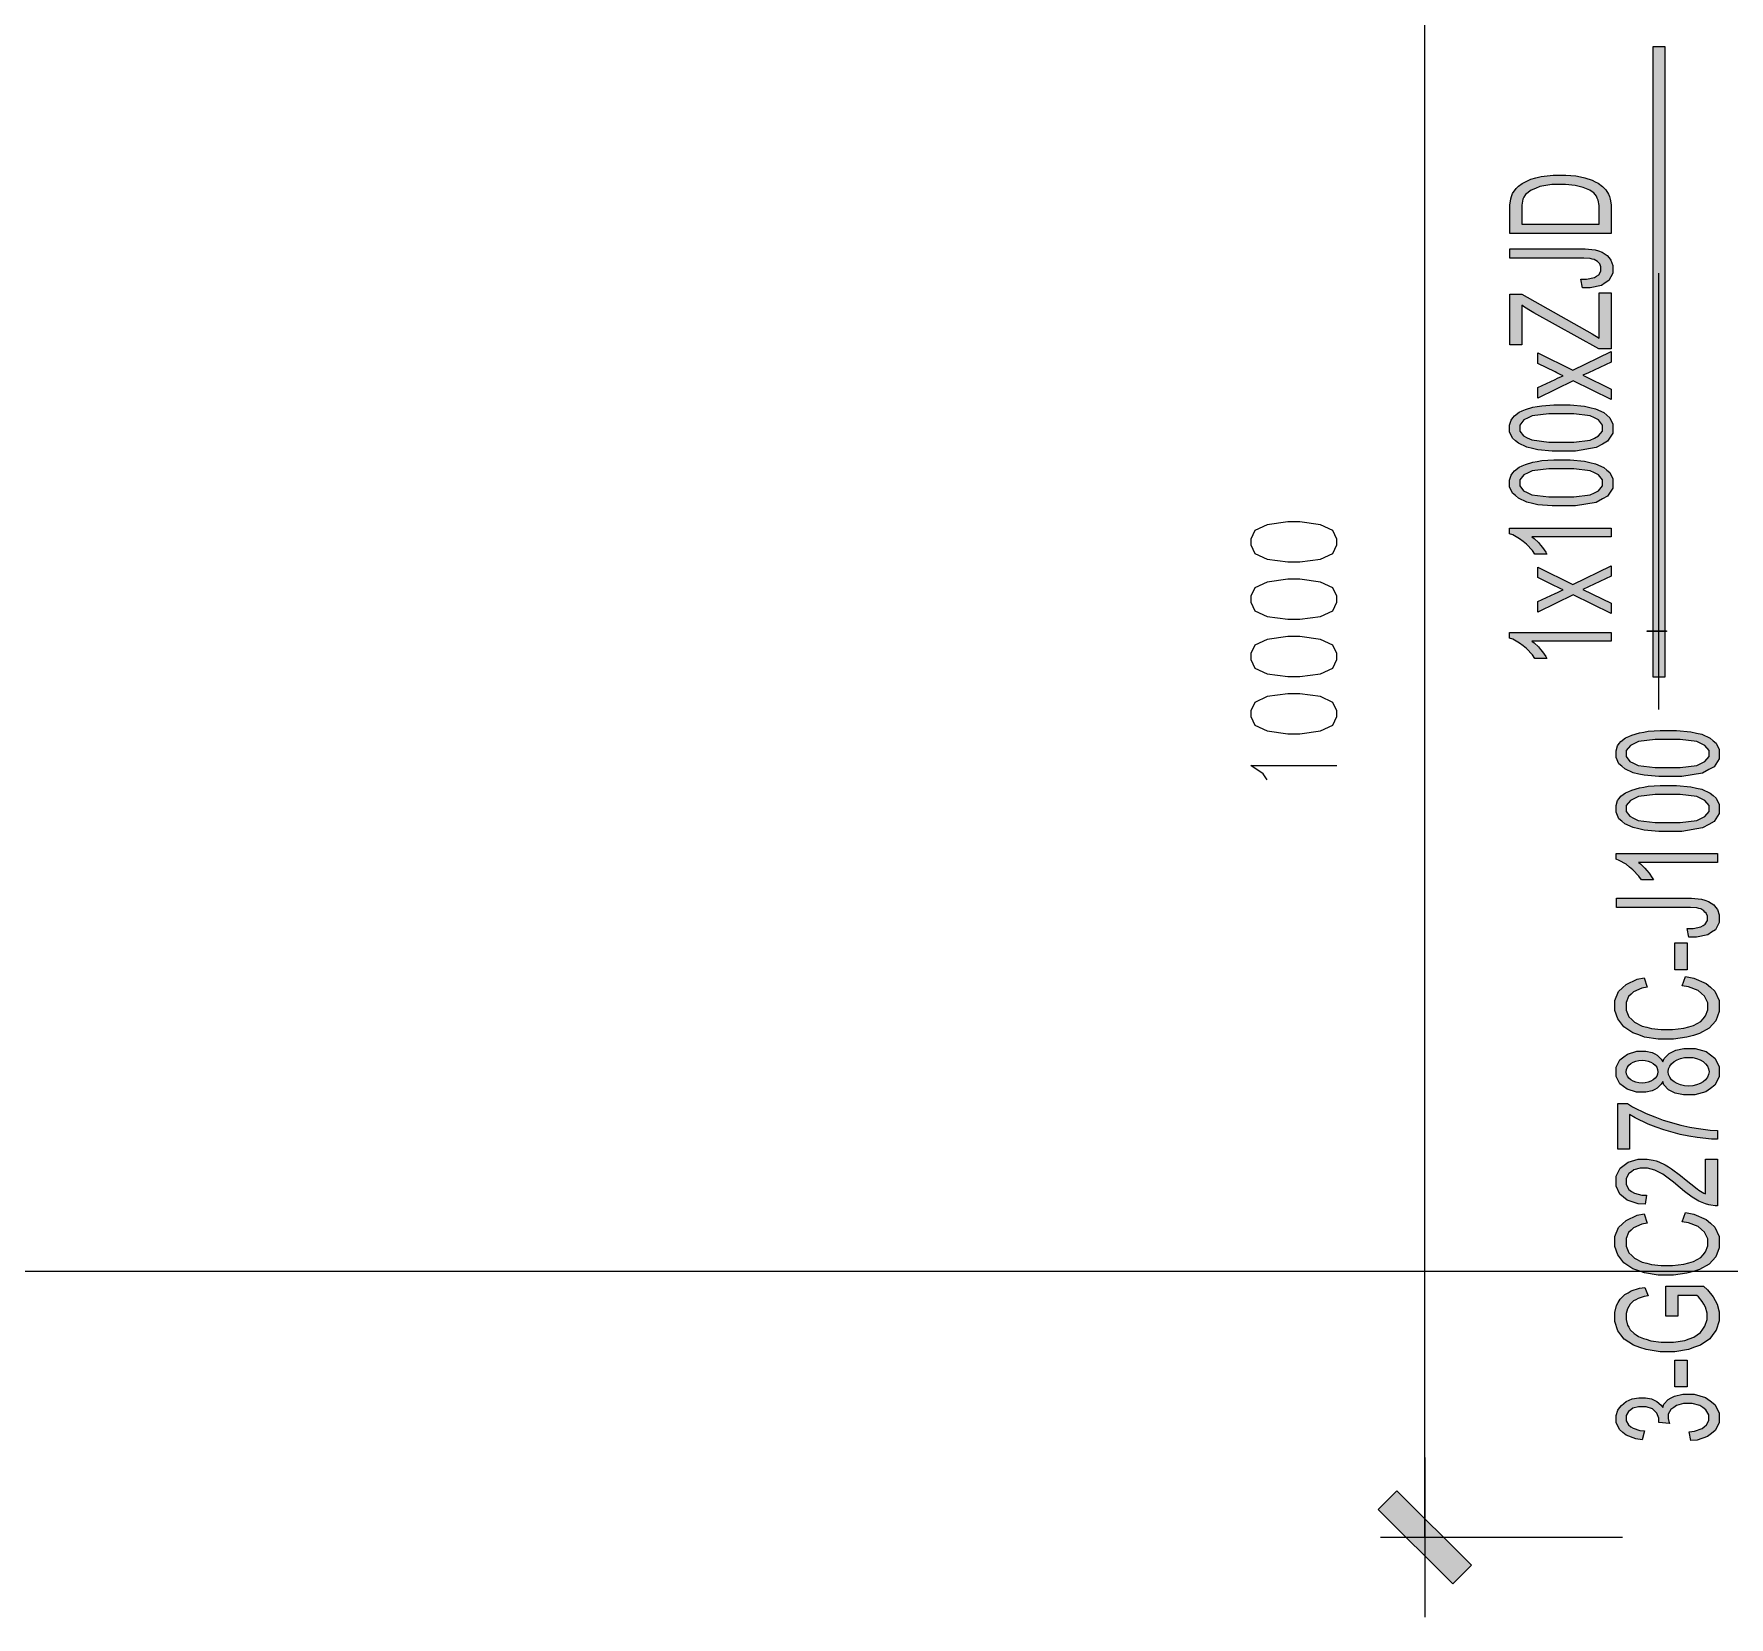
# Model space of a CAD drawing. Header units: millimetres. Extents: x 805 to 6044844, y 120 to 7887884.
# Drawn here: x 5958890 to 5968446, y 7856926 to 7865854 of the extents above; entities that cross this region are included whole.
import ezdxf

# ---------------------------------------------------------------- set-up
doc = ezdxf.new("R2010")
doc.units = ezdxf.units.MM

msp = doc.modelspace()

# ---------------------------------------------------------------- hatches: boundary and pattern name
h = msp.add_hatch(color=0)
h.dxf.hatch_style = 2
h.paths.add_polyline_path([(5968083.7, 7862225.2), (5968017.7, 7862225.2), (5968017.7, 7865783.4), (5968083.7, 7865783.4)])
h = msp.add_hatch(color=0)
h.paths.add_polyline_path([(5967781, 7864728.3), (5967211.1, 7864728.3), (5967211.1, 7864865.7), (5967211.1, 7864888.8), (5967215.4, 7864924.2), (5967219.1, 7864936.6), (5967225, 7864953.7), (5967245.4, 7864982.7), (5967259.9, 7864995.1), (5967279.2, 7865010.6), (5967328.1, 7865034.2), (5967357.6, 7865042.3), (5967387.1, 7865049.8), (5967454.7, 7865057.8), (5967492.8, 7865057.8), (5967525.6, 7865057.8), (5967583, 7865052.5), (5967608.2, 7865047.1), (5967632.9, 7865041.7), (5967674.8, 7865028.3), (5967690.9, 7865019.7), (5967707.5, 7865011.7), (5967733.3, 7864993.4), (5967742.9, 7864983.8), (5967752.1, 7864973.6), (5967766.6, 7864950), (5967771.4, 7864936), (5967776.2, 7864922.1), (5967781, 7864889.9), (5967781, 7864872.2)])
h.paths.add_polyline_path([(5967714, 7864780.9), (5967714, 7864866.2), (5967714, 7864885.6), (5967708.6, 7864916.7), (5967703.2, 7864928), (5967697.9, 7864939.2), (5967683.4, 7864956.9), (5967673.7, 7864963.9), (5967660.3, 7864973), (5967624.3, 7864987.5), (5967601.8, 7864992.9), (5967579.3, 7864998.3), (5967524, 7865003.6), (5967491.8, 7865003.6), (5967447.2, 7865003.6), (5967378.5, 7864993.4), (5967354.4, 7864982.7), (5967330.2, 7864972.5), (5967298, 7864947.8), (5967290, 7864932.8), (5967284.1, 7864922.6), (5967278.2, 7864888.3), (5967278.2, 7864864.6), (5967278.2, 7864780.9)])
h = msp.add_hatch(color=0)
h.dxf.hatch_style = 2
h.paths.add_polyline_path([(5967620, 7864422.4), (5967610.4, 7864470.2), (5967643.1, 7864471.3), (5967687.7, 7864479.8), (5967699.5, 7864487.4), (5967711.3, 7864494.9), (5967723.6, 7864515.8), (5967723.6, 7864529.7), (5967723.6, 7864539.4), (5967717.2, 7864556.6), (5967710.2, 7864564.1), (5967703.8, 7864571.1), (5967686.1, 7864581.3), (5967675.3, 7864584), (5967664, 7864586.6), (5967628.1, 7864589.3), (5967603.9, 7864589.3), (5967211.1, 7864589.3), (5967211.1, 7864641.9), (5967599.6, 7864641.9), (5967635.1, 7864641.9), (5967690.9, 7864636), (5967710.2, 7864630.1), (5967730.1, 7864623.7), (5967759.6, 7864604.9), (5967770.3, 7864591.5), (5967780.5, 7864578.6), (5967790.7, 7864547.5), (5967790.7, 7864529.7), (5967790.7, 7864503.5), (5967769.2, 7864463.2), (5967747.8, 7864449.2), (5967726.3, 7864435.3), (5967662.4, 7864421.9)])
h = msp.add_hatch(color=0)
h.dxf.hatch_style = 2
h.paths.add_polyline_path([(5967781, 7864077.3), (5967711.3, 7864077.3), (5967346.3, 7864281.3), (5967327, 7864292.5), (5967292.7, 7864313.5), (5967278.2, 7864323.1), (5967278.2, 7864100.4), (5967211.1, 7864100.4), (5967211.1, 7864386.5), (5967278.2, 7864386.5), (5967673.7, 7864162.1), (5967714, 7864138), (5967714, 7864392.9), (5967781, 7864392.9)])
h = msp.add_hatch(color=0)
h.dxf.hatch_style = 2
h.paths.add_polyline_path([(5967781, 7863791.8), (5967566.9, 7863897.5), (5967367.8, 7863799.9), (5967367.8, 7863860.5), (5967464.9, 7863905.6), (5967478.4, 7863912), (5967501.4, 7863921.7), (5967510, 7863925.4), (5967498.2, 7863931.4), (5967475.7, 7863942.6), (5967466, 7863947.5), (5967367.8, 7863995.8), (5967367.8, 7864054.3), (5967565.8, 7863957.1), (5967781, 7864061.8), (5967781, 7864002.2), (5967653.3, 7863942.6), (5967621.7, 7863928.7), (5967781, 7863850.8)])
h = msp.add_hatch(color=0)
h.paths.add_polyline_path([(5967499.8, 7863501.5), (5967449.4, 7863501.5), (5967367.8, 7863508.4), (5967337.2, 7863516), (5967306.1, 7863522.9), (5967258.9, 7863544.9), (5967242.2, 7863558.9), (5967225.6, 7863573.4), (5967208.9, 7863609.3), (5967208.9, 7863631.3), (5967208.9, 7863647.4), (5967218.1, 7863675.4), (5967227.2, 7863687.7), (5967236.3, 7863699.5), (5967263.1, 7863719.9), (5967280.3, 7863727.4), (5967298, 7863735.5), (5967340.4, 7863747.8), (5967365.1, 7863752.1), (5967390.3, 7863756.4), (5967457.4, 7863761.2), (5967499.8, 7863761.2), (5967550.3, 7863761.2), (5967631.3, 7863753.7), (5967661.9, 7863746.7), (5967693, 7863739.8), (5967740.8, 7863717.8), (5967757.4, 7863703.8), (5967774.1, 7863689.3), (5967790.7, 7863653.4), (5967790.7, 7863631.3), (5967790.7, 7863602.4), (5967761.2, 7863557.3), (5967732.2, 7863540.6), (5967696.2, 7863521.3), (5967580.3, 7863501.5)])
h.paths.add_polyline_path([(5967499.8, 7863551.4), (5967570.1, 7863551.4), (5967663.5, 7863563.2), (5967687.1, 7863574.5), (5967710.2, 7863586.3), (5967733.3, 7863614.2), (5967733.3, 7863631.3), (5967733.3, 7863648), (5967710.2, 7863676.4), (5967686.6, 7863687.7), (5967663.5, 7863699.5), (5967570.1, 7863710.8), (5967499.8, 7863710.8), (5967429.5, 7863710.8), (5967336.1, 7863699.5), (5967313.1, 7863687.7), (5967290, 7863676.4), (5967266.9, 7863648), (5967266.9, 7863630.8), (5967266.9, 7863613.6), (5967287.3, 7863586.8), (5967307.7, 7863576.6), (5967334, 7863564.3), (5967430.1, 7863551.4)])
h = msp.add_hatch(color=0)
h.paths.add_polyline_path([(5967499.8, 7863191.8), (5967449.4, 7863191.8), (5967367.8, 7863198.8), (5967337.2, 7863206.3), (5967306.1, 7863213.8), (5967258.9, 7863235.3), (5967242.2, 7863249.8), (5967225.6, 7863263.7), (5967208.9, 7863299.7), (5967208.9, 7863321.7), (5967208.9, 7863337.8), (5967218.1, 7863365.7), (5967227.2, 7863378), (5967236.3, 7863390.4), (5967263.1, 7863410.2), (5967280.3, 7863417.7), (5967298, 7863425.8), (5967340.4, 7863438.1), (5967365.1, 7863442.4), (5967390.3, 7863447.3), (5967457.4, 7863451.6), (5967499.8, 7863451.6), (5967550.3, 7863451.6), (5967631.3, 7863444), (5967661.9, 7863437.1), (5967693, 7863430.1), (5967740.8, 7863408.6), (5967757.4, 7863394.1), (5967774.1, 7863379.6), (5967790.7, 7863343.7), (5967790.7, 7863321.7), (5967790.7, 7863292.7), (5967761.2, 7863247.6), (5967732.2, 7863231), (5967696.2, 7863211.7), (5967580.3, 7863191.8)])
h.paths.add_polyline_path([(5967499.8, 7863242.3), (5967570.1, 7863242.3), (5967663.5, 7863253.5), (5967687.1, 7863264.8), (5967710.2, 7863276.6), (5967733.3, 7863305), (5967733.3, 7863321.7), (5967733.3, 7863338.3), (5967710.2, 7863366.8), (5967686.6, 7863378), (5967663.5, 7863389.8), (5967570.1, 7863401.1), (5967499.8, 7863401.1), (5967429.5, 7863401.1), (5967336.1, 7863389.8), (5967313.1, 7863378.6), (5967290, 7863366.8), (5967266.9, 7863338.3), (5967266.9, 7863321.1), (5967266.9, 7863304.5), (5967287.3, 7863277.1), (5967307.7, 7863266.9), (5967334, 7863254.6), (5967430.1, 7863242.3)])
h = msp.add_hatch(color=0)
h.dxf.hatch_style = 2
h.paths.add_polyline_path([(5967781, 7863066.8), (5967781, 7863017.4), (5967335.1, 7863017.4), (5967347.4, 7863008.8), (5967371.6, 7862985.2), (5967383.4, 7862971.2), (5967395.2, 7862956.7), (5967413.4, 7862931), (5967419.3, 7862919.7), (5967351.7, 7862919.7), (5967338.3, 7862940.1), (5967304.5, 7862976.1), (5967285.2, 7862991.6), (5967265.3, 7863006.7), (5967227.2, 7863028.7), (5967208.9, 7863035.1), (5967208.9, 7863066.8)])
h = msp.add_hatch(color=0)
h.dxf.hatch_style = 2
h.paths.add_polyline_path([(5967781, 7862584.3), (5967566.9, 7862690), (5967367.8, 7862592.3), (5967367.8, 7862653), (5967464.9, 7862698.6), (5967478.4, 7862704.5), (5967501.4, 7862714.7), (5967510, 7862718.5), (5967498.2, 7862724.4), (5967475.7, 7862735.1), (5967466, 7862739.9), (5967367.8, 7862788.2), (5967367.8, 7862847.3), (5967565.8, 7862749.6), (5967781, 7862854.8), (5967781, 7862795.2), (5967653.3, 7862735.1), (5967621.7, 7862721.1), (5967781, 7862643.9)])
h = msp.add_hatch(color=0)
h.dxf.hatch_style = 2
h.paths.add_polyline_path([(5967781, 7862478.6), (5967781, 7862429.2), (5967335.1, 7862429.2), (5967347.4, 7862420.6), (5967371.6, 7862397.5), (5967383.4, 7862383), (5967395.2, 7862368.5), (5967413.4, 7862342.8), (5967419.3, 7862331.5), (5967351.7, 7862331.5), (5967338.3, 7862351.9), (5967304.5, 7862387.9), (5967285.2, 7862403.4), (5967265.3, 7862418.4), (5967227.2, 7862440.5), (5967208.9, 7862446.9), (5967208.9, 7862478.6)])
h = msp.add_hatch(color=0)
h.dxf.hatch_style = 2
h.paths.add_polyline_path([(5968093.9, 7862483.9), (5967983.9, 7862483.9), (5967983.9, 7862487.1), (5968093.9, 7862487.1)])
h = msp.add_hatch(color=0)
h.paths.add_polyline_path([(5968099.8, 7861665.5), (5968049.4, 7861665.5), (5967967.8, 7861673), (5967937.2, 7861680), (5967906.1, 7861687.5), (5967858.9, 7861709), (5967842.2, 7861723.4), (5967825.6, 7861737.4), (5967809, 7861773.9), (5967809, 7861795.4), (5967809, 7861811.5), (5967818.1, 7861839.4), (5967827.2, 7861851.7), (5967836.3, 7861864.1), (5967863.2, 7861883.9), (5967880.3, 7861891.4), (5967898, 7861899.5), (5967940.4, 7861911.8), (5967965.1, 7861916.1), (5967990.3, 7861920.9), (5968057.4, 7861925.2), (5968099.8, 7861925.2), (5968150.3, 7861925.2), (5968231.3, 7861918.3), (5968261.9, 7861910.8), (5968293, 7861903.8), (5968340.3, 7861882.3), (5968357.4, 7861867.8), (5968374.1, 7861853.3), (5968390.7, 7861817.4), (5968390.7, 7861795.4), (5968390.7, 7861766.4), (5968361.2, 7861721.3), (5968331.7, 7861704.7), (5968296.3, 7861685.3), (5968180.3, 7861665.5)])
h.paths.add_polyline_path([(5968099.8, 7861715.9), (5968170.1, 7861715.9), (5968263.5, 7861727.2), (5968287.1, 7861739), (5968310.2, 7861750.3), (5968333.3, 7861778.7), (5968333.3, 7861795.4), (5968333.3, 7861812), (5968309.7, 7861840.4), (5968286.6, 7861852.3), (5968263.5, 7861863.5), (5968170.1, 7861874.8), (5968099.8, 7861874.8), (5968029.5, 7861874.8), (5967936.1, 7861863.5), (5967913.1, 7861852.3), (5967890, 7861840.4), (5967866.9, 7861812), (5967866.9, 7861794.8), (5967866.9, 7861778.2), (5967887.3, 7861750.8), (5967907.7, 7861741.2), (5967934, 7861728.3), (5968030.1, 7861715.9)])
h = msp.add_hatch(color=0)
h.paths.add_polyline_path([(5968099.8, 7861355.8), (5968049.4, 7861355.8), (5967967.8, 7861363.3), (5967937.2, 7861370.3), (5967906.1, 7861377.8), (5967858.9, 7861399.3), (5967842.2, 7861413.8), (5967825.6, 7861427.7), (5967809, 7861464.2), (5967809, 7861485.7), (5967809, 7861501.8), (5967818.1, 7861530.2), (5967827.2, 7861542.1), (5967836.3, 7861554.4), (5967863.2, 7861574.3), (5967880.3, 7861582.3), (5967898, 7861589.8), (5967940.4, 7861602.2), (5967965.1, 7861606.5), (5967990.3, 7861611.3), (5968057.4, 7861615.6), (5968099.8, 7861615.6), (5968150.3, 7861615.6), (5968231.3, 7861608.6), (5968261.9, 7861601.1), (5968293, 7861594.1), (5968340.3, 7861572.6), (5968357.4, 7861558.2), (5968374.1, 7861543.7), (5968390.7, 7861507.7), (5968390.7, 7861485.7), (5968390.7, 7861457.3), (5968361.2, 7861411.6), (5968331.7, 7861395.5), (5968296.3, 7861375.7), (5968180.3, 7861355.8)])
h.paths.add_polyline_path([(5968099.8, 7861406.3), (5968170.1, 7861406.3), (5968263.5, 7861417.5), (5968287.1, 7861429.3), (5968310.2, 7861440.6), (5968333.3, 7861469.1), (5968333.3, 7861485.7), (5968333.3, 7861502.9), (5968309.7, 7861530.8), (5968286.6, 7861542.6), (5968263.5, 7861553.9), (5968170.1, 7861565.1), (5968099.8, 7861565.1), (5968029.5, 7861565.1), (5967936.1, 7861553.9), (5967913.1, 7861542.6), (5967890, 7861530.8), (5967866.9, 7861502.3), (5967866.9, 7861485.2), (5967866.9, 7861468.5), (5967887.3, 7861441.7), (5967907.7, 7861431.5), (5967934, 7861418.6), (5968030.1, 7861406.3)])
h = msp.add_hatch(color=0)
h.dxf.hatch_style = 2
h.paths.add_polyline_path([(5968381.1, 7861230.8), (5968381.1, 7861181.4), (5967935.1, 7861181.4), (5967947.4, 7861172.8), (5967971.6, 7861149.7), (5967983.4, 7861135.2), (5967995.2, 7861120.8), (5968013.4, 7861095), (5968019.3, 7861083.7), (5967951.7, 7861083.7), (5967938.3, 7861104.1), (5967904.5, 7861140.1), (5967885.2, 7861155.6), (5967865.3, 7861170.7), (5967827.2, 7861192.7), (5967809, 7861199.1), (5967809, 7861230.8)])
h = msp.add_hatch(color=0)
h.dxf.hatch_style = 2
h.paths.add_polyline_path([(5968220, 7860760.6), (5968210.4, 7860808.4), (5968243.1, 7860808.9), (5968287.7, 7860817.5), (5968299.5, 7860825.6), (5968311.3, 7860833.1), (5968323.6, 7860854), (5968323.6, 7860867.4), (5968323.6, 7860877.6), (5968317.2, 7860894.8), (5968310.2, 7860901.8), (5968303.8, 7860909.3), (5968286.1, 7860919.5), (5968275.3, 7860922.2), (5968264.1, 7860924.9), (5968228.1, 7860927.6), (5968203.9, 7860927.6), (5967811.1, 7860927.6), (5967811.1, 7860980.1), (5968199.7, 7860980.1), (5968235.1, 7860980.1), (5968290.9, 7860974.2), (5968310.2, 7860967.8), (5968330.1, 7860961.9), (5968359.6, 7860942.6), (5968370.3, 7860929.7), (5968380.5, 7860916.3), (5968390.7, 7860885.7), (5968390.7, 7860868), (5968390.7, 7860841.7), (5968369.2, 7860801.4), (5968347.8, 7860787.5), (5968326.3, 7860773.5), (5968262.4, 7860760.1)])
h = msp.add_hatch(color=0)
h.dxf.hatch_style = 2
h.paths.add_polyline_path([(5968209.9, 7860576.6), (5968140.1, 7860576.6), (5968140.1, 7860727.4), (5968209.9, 7860727.4)])
h = msp.add_hatch(color=0)
h.dxf.hatch_style = 2
h.paths.add_polyline_path([(5968181.4, 7860484.8), (5968200.2, 7860537.4), (5968246.9, 7860528.8), (5968317.7, 7860499.3), (5968341.9, 7860477.8), (5968366.6, 7860455.8), (5968390.7, 7860403.2), (5968390.7, 7860372.1), (5968390.7, 7860339.9), (5968371.9, 7860287.8), (5968353.1, 7860267.4), (5968334.4, 7860247), (5968280.2, 7860216.5), (5968244.7, 7860206.3), (5968208.8, 7860195.5), (5968132.6, 7860184.8), (5968091.8, 7860184.8), (5968047.2, 7860184.8), (5967969.4, 7860196.6), (5967936.7, 7860208.9), (5967903.4, 7860220.7), (5967853, 7860254.6), (5967835.8, 7860276.6), (5967818.6, 7860298.6), (5967801.4, 7860346.9), (5967801.4, 7860373.2), (5967801.4, 7860403.2), (5967822.9, 7860453.1), (5967844.9, 7860473.5), (5967866.9, 7860493.9), (5967928.1, 7860522.4), (5967967.3, 7860530.4), (5967985, 7860478.4), (5967953.9, 7860471.9), (5967908.2, 7860451.5), (5967894.3, 7860438.1), (5967879.8, 7860425.2), (5967865.8, 7860391.9), (5967865.8, 7860372.1), (5967865.8, 7860349), (5967881.4, 7860310.4), (5967897.5, 7860295.3), (5967913.1, 7860279.8), (5967955.5, 7860257.8), (5967981.8, 7860251.9), (5968008.6, 7860245.4), (5968063.3, 7860239), (5968091.2, 7860239), (5968127.7, 7860239), (5968191.1, 7860246.5), (5968218.4, 7860254), (5968245.3, 7860261.5), (5968286.1, 7860284.6), (5968299.5, 7860300.2), (5968312.9, 7860315.7), (5968326.3, 7860349.5), (5968326.3, 7860367.8), (5968326.3, 7860389.8), (5968308.1, 7860427.4), (5968289.8, 7860442.9), (5968271.6, 7860458.5), (5968217.4, 7860478.9)])
h = msp.add_hatch(color=0)
h.paths.add_polyline_path([(5968071.9, 7859946), (5968063.9, 7859930.9), (5968041.3, 7859908.4), (5968026.8, 7859900.9), (5968011.8, 7859893.4), (5967976.4, 7859886.4), (5967956, 7859886.4), (5967924.9, 7859886.4), (5967872.3, 7859902), (5967851.3, 7859917.5), (5967829.9, 7859933.1), (5967809, 7859974.4), (5967809, 7860000.7), (5967809, 7860026.5), (5967830.4, 7860068.9), (5967852.4, 7860084.4), (5967873.9, 7860100.5), (5967926.5, 7860116.1), (5967957.6, 7860116.1), (5967977.5, 7860116.1), (5968012.4, 7860109.1), (5968026.8, 7860101.6), (5968041.3, 7860094.6), (5968063.9, 7860072.6), (5968071.9, 7860057.6), (5968080.5, 7860075.8), (5968108.4, 7860103.7), (5968127.2, 7860113.4), (5968146.5, 7860123.1), (5968191.6, 7860132.7), (5968218.4, 7860132.7), (5968254.9, 7860132.7), (5968316.1, 7860114.5), (5968340.8, 7860096.8), (5968366, 7860078.5), (5968390.7, 7860030.8), (5968390.7, 7860001.2), (5968390.7, 7859971.7), (5968366, 7859924.5), (5968340.8, 7859906.2), (5968315.6, 7859888), (5968253.3, 7859870.3), (5968216.3, 7859870.3), (5968188.4, 7859870.3), (5968141.7, 7859880), (5968123.4, 7859890.1), (5968104.7, 7859899.8), (5968078.9, 7859927.7)])
h.paths.add_polyline_path([(5968216.8, 7859920.2), (5968231.3, 7859920.2), (5968260.3, 7859925.6), (5968274.3, 7859930.4), (5968288.2, 7859935.2), (5968310.2, 7859949.7), (5968317.7, 7859959.9), (5968325.2, 7859969.6), (5968333.3, 7859990.5), (5968333.3, 7860001.8), (5968333.3, 7860019.5), (5968317.2, 7860048.5), (5968301.1, 7860059.7), (5968285, 7860071), (5968243.7, 7860082.3), (5968219, 7860082.3), (5968193.8, 7860082.3), (5968151.9, 7860071), (5968135.3, 7860059.2), (5968118.6, 7860047.4), (5968102.5, 7860017.9), (5968102.5, 7860000.2), (5968102.5, 7859983), (5968118.6, 7859954.6), (5968134.7, 7859943.3), (5968151.4, 7859931.5), (5968192.1, 7859920.2)])
h.paths.add_polyline_path([(5967953.3, 7859936.3), (5967973.7, 7859936.3), (5968007, 7859945.4), (5968019.9, 7859954.6), (5968032.7, 7859963.7), (5968045.1, 7859987.3), (5968045.1, 7860001.8), (5968045.1, 7860015.7), (5968032.7, 7860039.3), (5968019.9, 7860047.9), (5968007, 7860057.1), (5967975.9, 7860066.2), (5967957.6, 7860066.2), (5967938.3, 7860066.2), (5967905.6, 7860057.1), (5967892.7, 7860047.4), (5967879.3, 7860038.3), (5967866.4, 7860015.2), (5967866.4, 7860001.2), (5967866.4, 7859987.3), (5967879.3, 7859963.7), (5967892.1, 7859954.6), (5967905, 7859945.4), (5967935.6, 7859936.3)])
h = msp.add_hatch(color=0)
h.dxf.hatch_style = 2
h.paths.add_polyline_path([(5967885.7, 7859564.4), (5967818.6, 7859564.4), (5967818.6, 7859822), (5967872.8, 7859822), (5967901.8, 7859802.7), (5967979.1, 7859765.1), (5968026.8, 7859746.9), (5968075.1, 7859728.1), (5968173.9, 7859699.1), (5968224.3, 7859688.9), (5968260.3, 7859681.9), (5968338.7, 7859672.3), (5968381.1, 7859670.1), (5968381.1, 7859620.2), (5968347.2, 7859620.2), (5968266.2, 7859629.9), (5968218.4, 7859638.4), (5968170.7, 7859647.6), (5968078.9, 7859672.8), (5968034.9, 7859688.9), (5967990.9, 7859705.5), (5967916.3, 7859740.4), (5967885.7, 7859759.2)])
h = msp.add_hatch(color=0)
h.dxf.hatch_style = 2
h.paths.add_polyline_path([(5968314, 7859508.6), (5968381.1, 7859508.6), (5968381.1, 7859245.1), (5968368.2, 7859244.5), (5968344, 7859247.7), (5968332.2, 7859251), (5968313.4, 7859255.8), (5968275.3, 7859271.9), (5968256.5, 7859283.2), (5968238.3, 7859293.9), (5968194.8, 7859326.1), (5968170.7, 7859347), (5968132, 7859379.2), (5968071.9, 7859423.2), (5968049.4, 7859434.5), (5968027.4, 7859446.3), (5967985.5, 7859457.6), (5967965.7, 7859457.6), (5967944.7, 7859457.6), (5967909.8, 7859447.4), (5967895.4, 7859436.7), (5967881.4, 7859426.5), (5967866.9, 7859399.1), (5967866.9, 7859382.4), (5967866.9, 7859364.7), (5967881.9, 7859336.3), (5967897, 7859326.1), (5967912.5, 7859315.4), (5967954.4, 7859304.6), (5967980.7, 7859304.6), (5967973.7, 7859254.2), (5967933.5, 7859256.9), (5967872.3, 7859276.2), (5967850.8, 7859292.8), (5967829.9, 7859310), (5967809, 7859355.1), (5967809, 7859383.5), (5967809, 7859412.5), (5967831.5, 7859457.6), (5967854, 7859474.2), (5967877.1, 7859491.4), (5967933.5, 7859508), (5967967.3, 7859508), (5967983.9, 7859508), (5968017.7, 7859503.2), (5968034.4, 7859498.4), (5968051, 7859493), (5968085.9, 7859476.9), (5968104.1, 7859465.6), (5968122.4, 7859454.4), (5968172.3, 7859416.3), (5968203.9, 7859390), (5968230.8, 7859368), (5968266.7, 7859340.1), (5968275.9, 7859333.6), (5968285.5, 7859327.2), (5968304.3, 7859317), (5968314, 7859313.2)])
h = msp.add_hatch(color=0)
h.dxf.hatch_style = 2
h.paths.add_polyline_path([(5968181.4, 7859153.8), (5968200.2, 7859206.4), (5968246.9, 7859197.8), (5968317.7, 7859168.3), (5968341.9, 7859146.8), (5968366.6, 7859124.8), (5968390.7, 7859072.2), (5968390.7, 7859041.1), (5968390.7, 7859008.9), (5968371.9, 7858956.9), (5968353.1, 7858936.5), (5968334.4, 7858916.1), (5968280.2, 7858885.5), (5968244.7, 7858875.3), (5968208.8, 7858864.6), (5968132.6, 7858853.8), (5968091.8, 7858853.8), (5968047.2, 7858853.8), (5967969.4, 7858866.2), (5967936.7, 7858878), (5967903.4, 7858889.8), (5967853, 7858923.6), (5967835.8, 7858945.6), (5967818.6, 7858967.6), (5967801.4, 7859015.9), (5967801.4, 7859042.2), (5967801.4, 7859072.2), (5967822.9, 7859122.2), (5967844.9, 7859142.6), (5967866.9, 7859162.9), (5967928.1, 7859191.4), (5967967.3, 7859199.4), (5967985, 7859147.9), (5967953.9, 7859140.9), (5967908.2, 7859120.5), (5967894.3, 7859107.7), (5967879.8, 7859094.3), (5967865.8, 7859061), (5967865.8, 7859041.1), (5967865.8, 7859018), (5967881.4, 7858979.4), (5967897.5, 7858964.4), (5967913.1, 7858948.8), (5967955.5, 7858926.8), (5967981.8, 7858920.9), (5968008.6, 7858914.5), (5968063.3, 7858908), (5968091.2, 7858908), (5968127.7, 7858908), (5968191.1, 7858915.5), (5968218.4, 7858923.1), (5968245.3, 7858930.6), (5968286.1, 7858953.6), (5968299.5, 7858969.2), (5968312.9, 7858984.8), (5968326.3, 7859018.6), (5968326.3, 7859036.8), (5968326.3, 7859059.4), (5968308.1, 7859096.4), (5968289.8, 7859112), (5968271.6, 7859127.5), (5968217.4, 7859148.5)])
h = msp.add_hatch(color=0)
h.dxf.hatch_style = 2
h.paths.add_polyline_path([(5968157.8, 7858622), (5968090.2, 7858622), (5968090.2, 7858791.6), (5968301.6, 7858791.6), (5968323.6, 7858771.7), (5968357.4, 7858732), (5968368.2, 7858711.1), (5968379.4, 7858690.7), (5968390.7, 7858647.7), (5968390.7, 7858626.3), (5968390.7, 7858596.7), (5968373, 7858543.6), (5968354.8, 7858519.5), (5968337, 7858495.3), (5968285, 7858458.8), (5968250.6, 7858447), (5968216.8, 7858434.7), (5968140.6, 7858422.3), (5968098.8, 7858422.3), (5968057.4, 7858422.3), (5967979.6, 7858434.7), (5967943.7, 7858446.5), (5967907.2, 7858458.8), (5967854, 7858493.7), (5967836.3, 7858516.8), (5967819.1, 7858539.9), (5967801.4, 7858592.5), (5967801.4, 7858622), (5967801.4, 7858644), (5967811.6, 7858682.6), (5967821.3, 7858700.3), (5967831.5, 7858718), (5967859.4, 7858745.4), (5967877.1, 7858755.1), (5967894.8, 7858765.3), (5967941.5, 7858780.3), (5967970.5, 7858785.1), (5967989.3, 7858737.4), (5967967.3, 7858733.1), (5967932.9, 7858721.8), (5967920.6, 7858715.4), (5967908.2, 7858708.4), (5967888.4, 7858689.6), (5967880.9, 7858677.3), (5967873.4, 7858664.9), (5967865.8, 7858637.5), (5967865.8, 7858622), (5967865.8, 7858604.3), (5967873.9, 7858572.6), (5967881.4, 7858559.7), (5967889.5, 7858546.3), (5967910.4, 7858525.4), (5967922.7, 7858516.8), (5967935.6, 7858508.7), (5967964.1, 7858496.4), (5967979.6, 7858492.1), (5968005.9, 7858484), (5968063.3, 7858476.5), (5968093.9, 7858476.5), (5968132, 7858476.5), (5968195.9, 7858485.7), (5968221.7, 7858494.8), (5968247.4, 7858503.9), (5968285.5, 7858530.7), (5968297.9, 7858548.4), (5968310.2, 7858566.2), (5968323.1, 7858603.2), (5968323.1, 7858623), (5968323.1, 7858640.2), (5968313.4, 7858673.5), (5968304.3, 7858690.1), (5968294.6, 7858706.2), (5968274.3, 7858730.9), (5968263.5, 7858739.5), (5968157.8, 7858739.5)])
h = msp.add_hatch(color=0)
h.dxf.hatch_style = 2
h.paths.add_polyline_path([(5968209.9, 7858224.8), (5968140.1, 7858224.8), (5968140.1, 7858375.1), (5968209.9, 7858375.1)])
h = msp.add_hatch(color=0)
h.dxf.hatch_style = 2
h.paths.add_polyline_path([(5968230.2, 7857921.1), (5968221.1, 7857970.4), (5968250.6, 7857974.7), (5968293.6, 7857988.7), (5968306.5, 7857998.9), (5968319.3, 7858009.1), (5968332.8, 7858033.8), (5968332.8, 7858048.3), (5968332.8, 7858065.4), (5968315.6, 7858095), (5968298.4, 7858106.8), (5968281.2, 7858118.6), (5968238.8, 7858130.4), (5968213.6, 7858130.4), (5968189.5, 7858130.4), (5968149.7, 7858119.1), (5968134.2, 7858108.4), (5968118.6, 7858097.1), (5968103.1, 7858069.2), (5968103.1, 7858052.6), (5968103.1, 7858045.6), (5968106.8, 7858028.4), (5968111.1, 7858017.7), (5968049.4, 7858023), (5968049.9, 7858025.7), (5968049.9, 7858029.5), (5968049.9, 7858031.1), (5968049.9, 7858046.7), (5968038.7, 7858075.1), (5968026.8, 7858087.4), (5968015, 7858099.8), (5967979.6, 7858112.1), (5967954.9, 7858112.1), (5967936.1, 7858112.1), (5967903.9, 7858103), (5967891.6, 7858093.9), (5967878.7, 7858085.3), (5967866.4, 7858061.7), (5967866.4, 7858047.2), (5967866.4, 7858032.7), (5967879.3, 7858009.1), (5967892.1, 7857999.4), (5967905, 7857990.3), (5967943.1, 7857978), (5967968.9, 7857975.3), (5967956.5, 7857925.9), (5967921.1, 7857930.7), (5967866.9, 7857951.1), (5967847.6, 7857966.7), (5967828.3, 7857982.8), (5967809, 7858022.5), (5967809, 7858046.1), (5967809, 7858062.2), (5967818.6, 7858092.3), (5967828.8, 7858106.2), (5967839, 7858119.6), (5967865.8, 7858140.6), (5967883.6, 7858148.1), (5967900.7, 7858155.6), (5967937.2, 7858162.6), (5967956.5, 7858162.6), (5967975.3, 7858162.6), (5968008.6, 7858155.6), (5968023.6, 7858148.6), (5968039.2, 7858141.6), (5968062.8, 7858121.3), (5968071.9, 7858107.8), (5968077.8, 7858125.5), (5968102, 7858152.9), (5968120.2, 7858162.6), (5968138.5, 7858172.2), (5968184.6, 7858182.4), (5968212.5, 7858182.4), (5968249.6, 7858182.4), (5968312.9, 7858163.1), (5968338.7, 7858144.3), (5968365, 7858125), (5968390.7, 7858077.2), (5968390.7, 7858047.7), (5968390.7, 7858021.4), (5968368.2, 7857978), (5968346.2, 7857960.8), (5968323.6, 7857943.6), (5968265.7, 7857923.8)])
h = msp.add_hatch(color=0)
h.dxf.hatch_style = 2
h.paths.add_polyline_path([(5966467.8, 7857532), (5966574.1, 7857638.2), (5966993.7, 7857218.6), (5966888, 7857112.3)])

# ---------------------------------------------------------------- linework, layer by layer
at = {"color": 0, "lineweight": 0}
for points in [[(5966730.8, 7857378.5), (5966730.8, 7867371.5)], [(5968051, 7862043.3), (5968051, 7864505.1)], [(5965842.6, 7861647.8), (5965819.5, 7861680.5), (5965750.2, 7861728.8), (5966234.9, 7861728.8)], [(5992399.6, 7858875.3), (5937904.6, 7858875.3)], [(5966730.8, 7857825), (5966730.8, 7856925.5)], [(5967844.9, 7857375.3), (5966480.7, 7857375.3)]]:
    msp.add_lwpolyline(points, dxfattribs=at)
for points in [[(5968083.7, 7862225.2), (5968017.7, 7862225.2), (5968017.7, 7865783.4), (5968083.7, 7865783.4)], [(5967781, 7864728.3), (5967211.1, 7864728.3), (5967211.1, 7864865.7), (5967211.1, 7864888.8), (5967215.4, 7864924.2), (5967219.1, 7864936.6), (5967225, 7864953.7), (5967245.4, 7864982.7), (5967259.9, 7864995.1), (5967279.2, 7865010.6), (5967328.1, 7865034.2), (5967357.6, 7865042.3), (5967387.1, 7865049.8), (5967454.7, 7865057.8), (5967492.8, 7865057.8), (5967525.6, 7865057.8), (5967583, 7865052.5), (5967608.2, 7865047.1), (5967632.9, 7865041.7), (5967674.8, 7865028.3), (5967690.9, 7865019.7), (5967707.5, 7865011.7), (5967733.3, 7864993.4), (5967742.9, 7864983.8), (5967752.1, 7864973.6), (5967766.6, 7864950), (5967771.4, 7864936), (5967776.2, 7864922.1), (5967781, 7864889.9), (5967781, 7864872.2)], [(5967714, 7864780.9), (5967714, 7864866.2), (5967714, 7864885.6), (5967708.6, 7864916.7), (5967703.2, 7864928), (5967697.9, 7864939.2), (5967683.4, 7864956.9), (5967673.7, 7864963.9), (5967660.3, 7864973), (5967624.3, 7864987.5), (5967601.8, 7864992.9), (5967579.3, 7864998.3), (5967524, 7865003.6), (5967491.8, 7865003.6), (5967447.2, 7865003.6), (5967378.5, 7864993.4), (5967354.4, 7864982.7), (5967330.2, 7864972.5), (5967298, 7864947.8), (5967290, 7864932.8), (5967284.1, 7864922.6), (5967278.2, 7864888.3), (5967278.2, 7864864.6), (5967278.2, 7864780.9)], [(5967620, 7864422.4), (5967610.4, 7864470.2), (5967643.1, 7864471.3), (5967687.7, 7864479.8), (5967699.5, 7864487.4), (5967711.3, 7864494.9), (5967723.6, 7864515.8), (5967723.6, 7864529.7), (5967723.6, 7864539.4), (5967717.2, 7864556.6), (5967710.2, 7864564.1), (5967703.8, 7864571.1), (5967686.1, 7864581.3), (5967675.3, 7864584), (5967664, 7864586.6), (5967628.1, 7864589.3), (5967603.9, 7864589.3), (5967211.1, 7864589.3), (5967211.1, 7864641.9), (5967599.6, 7864641.9), (5967635.1, 7864641.9), (5967690.9, 7864636), (5967710.2, 7864630.1), (5967730.1, 7864623.7), (5967759.6, 7864604.9), (5967770.3, 7864591.5), (5967780.5, 7864578.6), (5967790.7, 7864547.5), (5967790.7, 7864529.7), (5967790.7, 7864503.5), (5967769.2, 7864463.2), (5967747.8, 7864449.2), (5967726.3, 7864435.3), (5967662.4, 7864421.9)], [(5967781, 7864077.3), (5967711.3, 7864077.3), (5967346.3, 7864281.3), (5967327, 7864292.5), (5967292.7, 7864313.5), (5967278.2, 7864323.1), (5967278.2, 7864100.4), (5967211.1, 7864100.4), (5967211.1, 7864386.5), (5967278.2, 7864386.5), (5967673.7, 7864162.1), (5967714, 7864138), (5967714, 7864392.9), (5967781, 7864392.9)], [(5967781, 7863791.8), (5967566.9, 7863897.5), (5967367.8, 7863799.9), (5967367.8, 7863860.5), (5967464.9, 7863905.6), (5967478.4, 7863912), (5967501.4, 7863921.7), (5967510, 7863925.4), (5967498.2, 7863931.4), (5967475.7, 7863942.6), (5967466, 7863947.5), (5967367.8, 7863995.8), (5967367.8, 7864054.3), (5967565.8, 7863957.1), (5967781, 7864061.8), (5967781, 7864002.2), (5967653.3, 7863942.6), (5967621.7, 7863928.7), (5967781, 7863850.8)], [(5967499.8, 7863501.5), (5967449.4, 7863501.5), (5967367.8, 7863508.4), (5967337.2, 7863516), (5967306.1, 7863522.9), (5967258.9, 7863544.9), (5967242.2, 7863558.9), (5967225.6, 7863573.4), (5967208.9, 7863609.3), (5967208.9, 7863631.3), (5967208.9, 7863647.4), (5967218.1, 7863675.4), (5967227.2, 7863687.7), (5967236.3, 7863699.5), (5967263.1, 7863719.9), (5967280.3, 7863727.4), (5967298, 7863735.5), (5967340.4, 7863747.8), (5967365.1, 7863752.1), (5967390.3, 7863756.4), (5967457.4, 7863761.2), (5967499.8, 7863761.2), (5967550.3, 7863761.2), (5967631.3, 7863753.7), (5967661.9, 7863746.7), (5967693, 7863739.8), (5967740.8, 7863717.8), (5967757.4, 7863703.8), (5967774.1, 7863689.3), (5967790.7, 7863653.4), (5967790.7, 7863631.3), (5967790.7, 7863602.4), (5967761.2, 7863557.3), (5967732.2, 7863540.6), (5967696.2, 7863521.3), (5967580.3, 7863501.5)], [(5967499.8, 7863551.4), (5967570.1, 7863551.4), (5967663.5, 7863563.2), (5967687.1, 7863574.5), (5967710.2, 7863586.3), (5967733.3, 7863614.2), (5967733.3, 7863631.3), (5967733.3, 7863648), (5967710.2, 7863676.4), (5967686.6, 7863687.7), (5967663.5, 7863699.5), (5967570.1, 7863710.8), (5967499.8, 7863710.8), (5967429.5, 7863710.8), (5967336.1, 7863699.5), (5967313.1, 7863687.7), (5967290, 7863676.4), (5967266.9, 7863648), (5967266.9, 7863630.8), (5967266.9, 7863613.6), (5967287.3, 7863586.8), (5967307.7, 7863576.6), (5967334, 7863564.3), (5967430.1, 7863551.4)], [(5967499.8, 7863191.8), (5967449.4, 7863191.8), (5967367.8, 7863198.8), (5967337.2, 7863206.3), (5967306.1, 7863213.8), (5967258.9, 7863235.3), (5967242.2, 7863249.8), (5967225.6, 7863263.7), (5967208.9, 7863299.7), (5967208.9, 7863321.7), (5967208.9, 7863337.8), (5967218.1, 7863365.7), (5967227.2, 7863378), (5967236.3, 7863390.4), (5967263.1, 7863410.2), (5967280.3, 7863417.7), (5967298, 7863425.8), (5967340.4, 7863438.1), (5967365.1, 7863442.4), (5967390.3, 7863447.3), (5967457.4, 7863451.6), (5967499.8, 7863451.6), (5967550.3, 7863451.6), (5967631.3, 7863444), (5967661.9, 7863437.1), (5967693, 7863430.1), (5967740.8, 7863408.6), (5967757.4, 7863394.1), (5967774.1, 7863379.6), (5967790.7, 7863343.7), (5967790.7, 7863321.7), (5967790.7, 7863292.7), (5967761.2, 7863247.6), (5967732.2, 7863231), (5967696.2, 7863211.7), (5967580.3, 7863191.8)], [(5967499.8, 7863242.3), (5967570.1, 7863242.3), (5967663.5, 7863253.5), (5967687.1, 7863264.8), (5967710.2, 7863276.6), (5967733.3, 7863305), (5967733.3, 7863321.7), (5967733.3, 7863338.3), (5967710.2, 7863366.8), (5967686.6, 7863378), (5967663.5, 7863389.8), (5967570.1, 7863401.1), (5967499.8, 7863401.1), (5967429.5, 7863401.1), (5967336.1, 7863389.8), (5967313.1, 7863378.6), (5967290, 7863366.8), (5967266.9, 7863338.3), (5967266.9, 7863321.1), (5967266.9, 7863304.5), (5967287.3, 7863277.1), (5967307.7, 7863266.9), (5967334, 7863254.6), (5967430.1, 7863242.3)], [(5965750.2, 7862972.3), (5965773.3, 7862924), (5965842.6, 7862891.8), (5965957.9, 7862875.7), (5966027.2, 7862875.7), (5966142.6, 7862891.8), (5966211.8, 7862924), (5966234.9, 7862972.3), (5966234.9, 7863005), (5966211.8, 7863053.3), (5966142.6, 7863085.5), (5966027.2, 7863101.6), (5965957.9, 7863101.6), (5965842.6, 7863085.5), (5965773.3, 7863053.3), (5965750.2, 7863005)], [(5967781, 7863066.8), (5967781, 7863017.4), (5967335.1, 7863017.4), (5967347.4, 7863008.8), (5967371.6, 7862985.2), (5967383.4, 7862971.2), (5967395.2, 7862956.7), (5967413.4, 7862931), (5967419.3, 7862919.7), (5967351.7, 7862919.7), (5967338.3, 7862940.1), (5967304.5, 7862976.1), (5967285.2, 7862991.6), (5967265.3, 7863006.7), (5967227.2, 7863028.7), (5967208.9, 7863035.1), (5967208.9, 7863066.8)], [(5967781, 7862584.3), (5967566.9, 7862690), (5967367.8, 7862592.3), (5967367.8, 7862653), (5967464.9, 7862698.6), (5967478.4, 7862704.5), (5967501.4, 7862714.7), (5967510, 7862718.5), (5967498.2, 7862724.4), (5967475.7, 7862735.1), (5967466, 7862739.9), (5967367.8, 7862788.2), (5967367.8, 7862847.3), (5967565.8, 7862749.6), (5967781, 7862854.8), (5967781, 7862795.2), (5967653.3, 7862735.1), (5967621.7, 7862721.1), (5967781, 7862643.9)], [(5965750.2, 7862649.2), (5965773.3, 7862600.9), (5965842.6, 7862568.7), (5965957.9, 7862552.6), (5966027.2, 7862552.6), (5966142.6, 7862568.7), (5966211.8, 7862600.9), (5966234.9, 7862649.2), (5966234.9, 7862682), (5966211.8, 7862730.3), (5966142.6, 7862762.5), (5966027.2, 7862778.6), (5965957.9, 7862778.6), (5965842.6, 7862762.5), (5965773.3, 7862730.3), (5965750.2, 7862682)], [(5965750.2, 7862326.1), (5965773.3, 7862277.8), (5965842.6, 7862245.6), (5965957.9, 7862229.5), (5966027.2, 7862229.5), (5966142.6, 7862245.6), (5966211.8, 7862277.8), (5966234.9, 7862326.1), (5966234.9, 7862358.9), (5966211.8, 7862407.2), (5966142.6, 7862439.4), (5966027.2, 7862455.5), (5965957.9, 7862455.5), (5965842.6, 7862439.4), (5965773.3, 7862407.2), (5965750.2, 7862358.9)], [(5967781, 7862478.6), (5967781, 7862429.2), (5967335.1, 7862429.2), (5967347.4, 7862420.6), (5967371.6, 7862397.5), (5967383.4, 7862383), (5967395.2, 7862368.5), (5967413.4, 7862342.8), (5967419.3, 7862331.5), (5967351.7, 7862331.5), (5967338.3, 7862351.9), (5967304.5, 7862387.9), (5967285.2, 7862403.4), (5967265.3, 7862418.4), (5967227.2, 7862440.5), (5967208.9, 7862446.9), (5967208.9, 7862478.6)], [(5968093.9, 7862483.9), (5967983.9, 7862483.9), (5967983.9, 7862487.1), (5968093.9, 7862487.1)], [(5965750.2, 7862003.6), (5965773.3, 7861954.8), (5965842.6, 7861922.6), (5965957.9, 7861906.5), (5966027.2, 7861906.5), (5966142.6, 7861922.6), (5966211.8, 7861954.8), (5966234.9, 7862003.6), (5966234.9, 7862035.8), (5966211.8, 7862084.1), (5966142.6, 7862116.3), (5966027.2, 7862132.4), (5965957.9, 7862132.4), (5965842.6, 7862116.3), (5965773.3, 7862084.1), (5965750.2, 7862035.8)], [(5968099.8, 7861665.5), (5968049.4, 7861665.5), (5967967.8, 7861673), (5967937.2, 7861680), (5967906.1, 7861687.5), (5967858.9, 7861709), (5967842.2, 7861723.4), (5967825.6, 7861737.4), (5967809, 7861773.9), (5967809, 7861795.4), (5967809, 7861811.5), (5967818.1, 7861839.4), (5967827.2, 7861851.7), (5967836.3, 7861864.1), (5967863.2, 7861883.9), (5967880.3, 7861891.4), (5967898, 7861899.5), (5967940.4, 7861911.8), (5967965.1, 7861916.1), (5967990.3, 7861920.9), (5968057.4, 7861925.2), (5968099.8, 7861925.2), (5968150.3, 7861925.2), (5968231.3, 7861918.3), (5968261.9, 7861910.8), (5968293, 7861903.8), (5968340.3, 7861882.3), (5968357.4, 7861867.8), (5968374.1, 7861853.3), (5968390.7, 7861817.4), (5968390.7, 7861795.4), (5968390.7, 7861766.4), (5968361.2, 7861721.3), (5968331.7, 7861704.7), (5968296.3, 7861685.3), (5968180.3, 7861665.5)], [(5968099.8, 7861715.9), (5968170.1, 7861715.9), (5968263.5, 7861727.2), (5968287.1, 7861739), (5968310.2, 7861750.3), (5968333.3, 7861778.7), (5968333.3, 7861795.4), (5968333.3, 7861812), (5968309.7, 7861840.4), (5968286.6, 7861852.3), (5968263.5, 7861863.5), (5968170.1, 7861874.8), (5968099.8, 7861874.8), (5968029.5, 7861874.8), (5967936.1, 7861863.5), (5967913.1, 7861852.3), (5967890, 7861840.4), (5967866.9, 7861812), (5967866.9, 7861794.8), (5967866.9, 7861778.2), (5967887.3, 7861750.8), (5967907.7, 7861741.2), (5967934, 7861728.3), (5968030.1, 7861715.9)], [(5968099.8, 7861355.8), (5968049.4, 7861355.8), (5967967.8, 7861363.3), (5967937.2, 7861370.3), (5967906.1, 7861377.8), (5967858.9, 7861399.3), (5967842.2, 7861413.8), (5967825.6, 7861427.7), (5967809, 7861464.2), (5967809, 7861485.7), (5967809, 7861501.8), (5967818.1, 7861530.2), (5967827.2, 7861542.1), (5967836.3, 7861554.4), (5967863.2, 7861574.3), (5967880.3, 7861582.3), (5967898, 7861589.8), (5967940.4, 7861602.2), (5967965.1, 7861606.5), (5967990.3, 7861611.3), (5968057.4, 7861615.6), (5968099.8, 7861615.6), (5968150.3, 7861615.6), (5968231.3, 7861608.6), (5968261.9, 7861601.1), (5968293, 7861594.1), (5968340.3, 7861572.6), (5968357.4, 7861558.2), (5968374.1, 7861543.7), (5968390.7, 7861507.7), (5968390.7, 7861485.7), (5968390.7, 7861457.3), (5968361.2, 7861411.6), (5968331.7, 7861395.5), (5968296.3, 7861375.7), (5968180.3, 7861355.8)], [(5968099.8, 7861406.3), (5968170.1, 7861406.3), (5968263.5, 7861417.5), (5968287.1, 7861429.3), (5968310.2, 7861440.6), (5968333.3, 7861469.1), (5968333.3, 7861485.7), (5968333.3, 7861502.9), (5968309.7, 7861530.8), (5968286.6, 7861542.6), (5968263.5, 7861553.9), (5968170.1, 7861565.1), (5968099.8, 7861565.1), (5968029.5, 7861565.1), (5967936.1, 7861553.9), (5967913.1, 7861542.6), (5967890, 7861530.8), (5967866.9, 7861502.3), (5967866.9, 7861485.2), (5967866.9, 7861468.5), (5967887.3, 7861441.7), (5967907.7, 7861431.5), (5967934, 7861418.6), (5968030.1, 7861406.3)], [(5968381.1, 7861230.8), (5968381.1, 7861181.4), (5967935.1, 7861181.4), (5967947.4, 7861172.8), (5967971.6, 7861149.7), (5967983.4, 7861135.2), (5967995.2, 7861120.8), (5968013.4, 7861095), (5968019.3, 7861083.7), (5967951.7, 7861083.7), (5967938.3, 7861104.1), (5967904.5, 7861140.1), (5967885.2, 7861155.6), (5967865.3, 7861170.7), (5967827.2, 7861192.7), (5967809, 7861199.1), (5967809, 7861230.8)], [(5968220, 7860760.6), (5968210.4, 7860808.4), (5968243.1, 7860808.9), (5968287.7, 7860817.5), (5968299.5, 7860825.6), (5968311.3, 7860833.1), (5968323.6, 7860854), (5968323.6, 7860867.4), (5968323.6, 7860877.6), (5968317.2, 7860894.8), (5968310.2, 7860901.8), (5968303.8, 7860909.3), (5968286.1, 7860919.5), (5968275.3, 7860922.2), (5968264.1, 7860924.9), (5968228.1, 7860927.6), (5968203.9, 7860927.6), (5967811.1, 7860927.6), (5967811.1, 7860980.1), (5968199.7, 7860980.1), (5968235.1, 7860980.1), (5968290.9, 7860974.2), (5968310.2, 7860967.8), (5968330.1, 7860961.9), (5968359.6, 7860942.6), (5968370.3, 7860929.7), (5968380.5, 7860916.3), (5968390.7, 7860885.7), (5968390.7, 7860868), (5968390.7, 7860841.7), (5968369.2, 7860801.4), (5968347.8, 7860787.5), (5968326.3, 7860773.5), (5968262.4, 7860760.1)], [(5968209.9, 7860576.6), (5968140.1, 7860576.6), (5968140.1, 7860727.4), (5968209.9, 7860727.4)], [(5968181.4, 7860484.8), (5968200.2, 7860537.4), (5968246.9, 7860528.8), (5968317.7, 7860499.3), (5968341.9, 7860477.8), (5968366.6, 7860455.8), (5968390.7, 7860403.2), (5968390.7, 7860372.1), (5968390.7, 7860339.9), (5968371.9, 7860287.8), (5968353.1, 7860267.4), (5968334.4, 7860247), (5968280.2, 7860216.5), (5968244.7, 7860206.3), (5968208.8, 7860195.5), (5968132.6, 7860184.8), (5968091.8, 7860184.8), (5968047.2, 7860184.8), (5967969.4, 7860196.6), (5967936.7, 7860208.9), (5967903.4, 7860220.7), (5967853, 7860254.6), (5967835.8, 7860276.6), (5967818.6, 7860298.6), (5967801.4, 7860346.9), (5967801.4, 7860373.2), (5967801.4, 7860403.2), (5967822.9, 7860453.1), (5967844.9, 7860473.5), (5967866.9, 7860493.9), (5967928.1, 7860522.4), (5967967.3, 7860530.4), (5967985, 7860478.4), (5967953.9, 7860471.9), (5967908.2, 7860451.5), (5967894.3, 7860438.1), (5967879.8, 7860425.2), (5967865.8, 7860391.9), (5967865.8, 7860372.1), (5967865.8, 7860349), (5967881.4, 7860310.4), (5967897.5, 7860295.3), (5967913.1, 7860279.8), (5967955.5, 7860257.8), (5967981.8, 7860251.9), (5968008.6, 7860245.4), (5968063.3, 7860239), (5968091.2, 7860239), (5968127.7, 7860239), (5968191.1, 7860246.5), (5968218.4, 7860254), (5968245.3, 7860261.5), (5968286.1, 7860284.6), (5968299.5, 7860300.2), (5968312.9, 7860315.7), (5968326.3, 7860349.5), (5968326.3, 7860367.8), (5968326.3, 7860389.8), (5968308.1, 7860427.4), (5968289.8, 7860442.9), (5968271.6, 7860458.5), (5968217.4, 7860478.9)], [(5968071.9, 7859946), (5968063.9, 7859930.9), (5968041.3, 7859908.4), (5968026.8, 7859900.9), (5968011.8, 7859893.4), (5967976.4, 7859886.4), (5967956, 7859886.4), (5967924.9, 7859886.4), (5967872.3, 7859902), (5967851.3, 7859917.5), (5967829.9, 7859933.1), (5967809, 7859974.4), (5967809, 7860000.7), (5967809, 7860026.5), (5967830.4, 7860068.9), (5967852.4, 7860084.4), (5967873.9, 7860100.5), (5967926.5, 7860116.1), (5967957.6, 7860116.1), (5967977.5, 7860116.1), (5968012.4, 7860109.1), (5968026.8, 7860101.6), (5968041.3, 7860094.6), (5968063.9, 7860072.6), (5968071.9, 7860057.6), (5968080.5, 7860075.8), (5968108.4, 7860103.7), (5968127.2, 7860113.4), (5968146.5, 7860123.1), (5968191.6, 7860132.7), (5968218.4, 7860132.7), (5968254.9, 7860132.7), (5968316.1, 7860114.5), (5968340.8, 7860096.8), (5968366, 7860078.5), (5968390.7, 7860030.8), (5968390.7, 7860001.2), (5968390.7, 7859971.7), (5968366, 7859924.5), (5968340.8, 7859906.2), (5968315.6, 7859888), (5968253.3, 7859870.3), (5968216.3, 7859870.3), (5968188.4, 7859870.3), (5968141.7, 7859880), (5968123.4, 7859890.1), (5968104.7, 7859899.8), (5968078.9, 7859927.7)], [(5967885.7, 7859564.4), (5967818.6, 7859564.4), (5967818.6, 7859822), (5967872.8, 7859822), (5967901.8, 7859802.7), (5967979.1, 7859765.1), (5968026.8, 7859746.9), (5968075.1, 7859728.1), (5968173.9, 7859699.1), (5968224.3, 7859688.9), (5968260.3, 7859681.9), (5968338.7, 7859672.3), (5968381.1, 7859670.1), (5968381.1, 7859620.2), (5968347.2, 7859620.2), (5968266.2, 7859629.9), (5968218.4, 7859638.4), (5968170.7, 7859647.6), (5968078.9, 7859672.8), (5968034.9, 7859688.9), (5967990.9, 7859705.5), (5967916.3, 7859740.4), (5967885.7, 7859759.2)], [(5968314, 7859508.6), (5968381.1, 7859508.6), (5968381.1, 7859245.1), (5968368.2, 7859244.5), (5968344, 7859247.7), (5968332.2, 7859251), (5968313.4, 7859255.8), (5968275.3, 7859271.9), (5968256.5, 7859283.2), (5968238.3, 7859293.9), (5968194.8, 7859326.1), (5968170.7, 7859347), (5968132, 7859379.2), (5968071.9, 7859423.2), (5968049.4, 7859434.5), (5968027.4, 7859446.3), (5967985.5, 7859457.6), (5967965.7, 7859457.6), (5967944.7, 7859457.6), (5967909.8, 7859447.4), (5967895.4, 7859436.7), (5967881.4, 7859426.5), (5967866.9, 7859399.1), (5967866.9, 7859382.4), (5967866.9, 7859364.7), (5967881.9, 7859336.3), (5967897, 7859326.1), (5967912.5, 7859315.4), (5967954.4, 7859304.6), (5967980.7, 7859304.6), (5967973.7, 7859254.2), (5967933.5, 7859256.9), (5967872.3, 7859276.2), (5967850.8, 7859292.8), (5967829.9, 7859310), (5967809, 7859355.1), (5967809, 7859383.5), (5967809, 7859412.5), (5967831.5, 7859457.6), (5967854, 7859474.2), (5967877.1, 7859491.4), (5967933.5, 7859508), (5967967.3, 7859508), (5967983.9, 7859508), (5968017.7, 7859503.2), (5968034.4, 7859498.4), (5968051, 7859493), (5968085.9, 7859476.9), (5968104.1, 7859465.6), (5968122.4, 7859454.4), (5968172.3, 7859416.3), (5968203.9, 7859390), (5968230.8, 7859368), (5968266.7, 7859340.1), (5968275.9, 7859333.6), (5968285.5, 7859327.2), (5968304.3, 7859317), (5968314, 7859313.2)], [(5968181.4, 7859153.8), (5968200.2, 7859206.4), (5968246.9, 7859197.8), (5968317.7, 7859168.3), (5968341.9, 7859146.8), (5968366.6, 7859124.8), (5968390.7, 7859072.2), (5968390.7, 7859041.1), (5968390.7, 7859008.9), (5968371.9, 7858956.9), (5968353.1, 7858936.5), (5968334.4, 7858916.1), (5968280.2, 7858885.5), (5968244.7, 7858875.3), (5968208.8, 7858864.6), (5968132.6, 7858853.8), (5968091.8, 7858853.8), (5968047.2, 7858853.8), (5967969.4, 7858866.2), (5967936.7, 7858878), (5967903.4, 7858889.8), (5967853, 7858923.6), (5967835.8, 7858945.6), (5967818.6, 7858967.6), (5967801.4, 7859015.9), (5967801.4, 7859042.2), (5967801.4, 7859072.2), (5967822.9, 7859122.2), (5967844.9, 7859142.6), (5967866.9, 7859162.9), (5967928.1, 7859191.4), (5967967.3, 7859199.4), (5967985, 7859147.9), (5967953.9, 7859140.9), (5967908.2, 7859120.5), (5967894.3, 7859107.7), (5967879.8, 7859094.3), (5967865.8, 7859061), (5967865.8, 7859041.1), (5967865.8, 7859018), (5967881.4, 7858979.4), (5967897.5, 7858964.4), (5967913.1, 7858948.8), (5967955.5, 7858926.8), (5967981.8, 7858920.9), (5968008.6, 7858914.5), (5968063.3, 7858908), (5968091.2, 7858908), (5968127.7, 7858908), (5968191.1, 7858915.5), (5968218.4, 7858923.1), (5968245.3, 7858930.6), (5968286.1, 7858953.6), (5968299.5, 7858969.2), (5968312.9, 7858984.8), (5968326.3, 7859018.6), (5968326.3, 7859036.8), (5968326.3, 7859059.4), (5968308.1, 7859096.4), (5968289.8, 7859112), (5968271.6, 7859127.5), (5968217.4, 7859148.5)], [(5968157.8, 7858622), (5968090.2, 7858622), (5968090.2, 7858791.6), (5968301.6, 7858791.6), (5968323.6, 7858771.7), (5968357.4, 7858732), (5968368.2, 7858711.1), (5968379.4, 7858690.7), (5968390.7, 7858647.7), (5968390.7, 7858626.3), (5968390.7, 7858596.7), (5968373, 7858543.6), (5968354.8, 7858519.5), (5968337, 7858495.3), (5968285, 7858458.8), (5968250.6, 7858447), (5968216.8, 7858434.7), (5968140.6, 7858422.3), (5968098.8, 7858422.3), (5968057.4, 7858422.3), (5967979.6, 7858434.7), (5967943.7, 7858446.5), (5967907.2, 7858458.8), (5967854, 7858493.7), (5967836.3, 7858516.8), (5967819.1, 7858539.9), (5967801.4, 7858592.5), (5967801.4, 7858622), (5967801.4, 7858644), (5967811.6, 7858682.6), (5967821.3, 7858700.3), (5967831.5, 7858718), (5967859.4, 7858745.4), (5967877.1, 7858755.1), (5967894.8, 7858765.3), (5967941.5, 7858780.3), (5967970.5, 7858785.1), (5967989.3, 7858737.4), (5967967.3, 7858733.1), (5967932.9, 7858721.8), (5967920.6, 7858715.4), (5967908.2, 7858708.4), (5967888.4, 7858689.6), (5967880.9, 7858677.3), (5967873.4, 7858664.9), (5967865.8, 7858637.5), (5967865.8, 7858622), (5967865.8, 7858604.3), (5967873.9, 7858572.6), (5967881.4, 7858559.7), (5967889.5, 7858546.3), (5967910.4, 7858525.4), (5967922.7, 7858516.8), (5967935.6, 7858508.7), (5967964.1, 7858496.4), (5967979.6, 7858492.1), (5968005.9, 7858484), (5968063.3, 7858476.5), (5968093.9, 7858476.5), (5968132, 7858476.5), (5968195.9, 7858485.7), (5968221.7, 7858494.8), (5968247.4, 7858503.9), (5968285.5, 7858530.7), (5968297.9, 7858548.4), (5968310.2, 7858566.2), (5968323.1, 7858603.2), (5968323.1, 7858623), (5968323.1, 7858640.2), (5968313.4, 7858673.5), (5968304.3, 7858690.1), (5968294.6, 7858706.2), (5968274.3, 7858730.9), (5968263.5, 7858739.5), (5968157.8, 7858739.5)], [(5968209.9, 7858224.8), (5968140.1, 7858224.8), (5968140.1, 7858375.1), (5968209.9, 7858375.1)], [(5968230.2, 7857921.1), (5968221.1, 7857970.4), (5968250.6, 7857974.7), (5968293.6, 7857988.7), (5968306.5, 7857998.9), (5968319.3, 7858009.1), (5968332.8, 7858033.8), (5968332.8, 7858048.3), (5968332.8, 7858065.4), (5968315.6, 7858095), (5968298.4, 7858106.8), (5968281.2, 7858118.6), (5968238.8, 7858130.4), (5968213.6, 7858130.4), (5968189.5, 7858130.4), (5968149.7, 7858119.1), (5968134.2, 7858108.4), (5968118.6, 7858097.1), (5968103.1, 7858069.2), (5968103.1, 7858052.6), (5968103.1, 7858045.6), (5968106.8, 7858028.4), (5968111.1, 7858017.7), (5968049.4, 7858023), (5968049.9, 7858025.7), (5968049.9, 7858029.5), (5968049.9, 7858031.1), (5968049.9, 7858046.7), (5968038.7, 7858075.1), (5968026.8, 7858087.4), (5968015, 7858099.8), (5967979.6, 7858112.1), (5967954.9, 7858112.1), (5967936.1, 7858112.1), (5967903.9, 7858103), (5967891.6, 7858093.9), (5967878.7, 7858085.3), (5967866.4, 7858061.7), (5967866.4, 7858047.2), (5967866.4, 7858032.7), (5967879.3, 7858009.1), (5967892.1, 7857999.4), (5967905, 7857990.3), (5967943.1, 7857978), (5967968.9, 7857975.3), (5967956.5, 7857925.9), (5967921.1, 7857930.7), (5967866.9, 7857951.1), (5967847.6, 7857966.7), (5967828.3, 7857982.8), (5967809, 7858022.5), (5967809, 7858046.1), (5967809, 7858062.2), (5967818.6, 7858092.3), (5967828.8, 7858106.2), (5967839, 7858119.6), (5967865.8, 7858140.6), (5967883.6, 7858148.1), (5967900.7, 7858155.6), (5967937.2, 7858162.6), (5967956.5, 7858162.6), (5967975.3, 7858162.6), (5968008.6, 7858155.6), (5968023.6, 7858148.6), (5968039.2, 7858141.6), (5968062.8, 7858121.3), (5968071.9, 7858107.8), (5968077.8, 7858125.5), (5968102, 7858152.9), (5968120.2, 7858162.6), (5968138.5, 7858172.2), (5968184.6, 7858182.4), (5968212.5, 7858182.4), (5968249.6, 7858182.4), (5968312.9, 7858163.1), (5968338.7, 7858144.3), (5968365, 7858125), (5968390.7, 7858077.2), (5968390.7, 7858047.7), (5968390.7, 7858021.4), (5968368.2, 7857978), (5968346.2, 7857960.8), (5968323.6, 7857943.6), (5968265.7, 7857923.8)], [(5966467.8, 7857532), (5966574.1, 7857638.2), (5966993.7, 7857218.6), (5966888, 7857112.3)]]:
    msp.add_lwpolyline(points, close=True, dxfattribs=at)
for centre, major_axis, ratio in [((5967955.7, 7860001.2), (89.4, 0), 0.726727), ((5968217.9, 7860001.2), (115.4, 0), 0.702326)]:
    msp.add_ellipse(centre, major_axis=major_axis, ratio=ratio, start_param=0, end_param=6.283185, dxfattribs=at)

doc.saveas('drawing.dxf')
